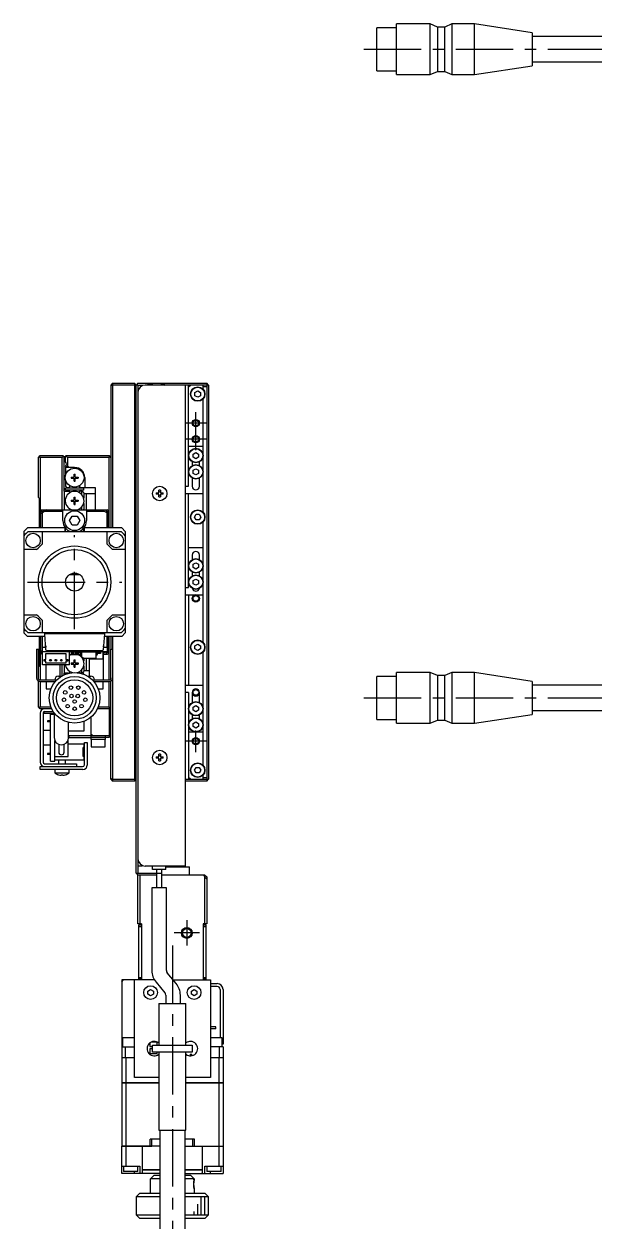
# Model space of a CAD drawing. Extents: x 0 to 893, y -8 to 500.
# Drawn here: x 0 to 157.5, y 162 to 493.1 of the extents above; entities that cross this region are included whole.
import ezdxf

# ---------------------------------------------------------------- set-up
doc = ezdxf.new("R2010")
doc.units = 0
doc.header["$LTSCALE"] = 0.5
doc.linetypes.add('CENTER', pattern=[50.8, 31.75, -6.35, 6.35, -6.35])
for name, color, linetype in [('MSM_CENTER', 1, 'CENTER'), ('MSM_CONTINUOUS', 7, 'CONTINUOUS'), ('MSM_NARROW', 5, 'CONTINUOUS')]:
    doc.layers.add(name, color=color, linetype=linetype)

msp = doc.modelspace()

# ---------------------------------------------------------------- linework, layer by layer
at = {"layer": 'MSM_CENTER'}
for p, q in [((93.92, 486.05), (180.52, 486.05)), ((47.5, 375.2), (47.5, 385.7)), ((50.5, 382.7), (44.5, 382.7)), ((50.5, 378.2), (44.5, 378.2)), ((14, 325.7), (14, 351.7)), ((1, 338.7), (27, 338.7)), ((93.92, 306.7), (239.52, 306.7)), ((50.5, 294.7), (44.5, 294.7)), ((47.5, 291.7), (47.5, 297.7)), ((45, 245.2), (45, 238.2)), ((48.5, 241.7), (41.5, 241.7)), ((41, 238.25), (41, 92.65))]:
    msp.add_line(p, q, dxfattribs=at)
at = {"layer": 'MSM_CONTINUOUS'}
for p, q in [((97.47, 480.1), (97.47, 492)), ((102.97, 492), (97.47, 492)), ((102.97, 479.05), (102.97, 493.05)), ((112.27, 493.05), (102.97, 493.05)), ((112.27, 479.05), (112.27, 493.05)), ((114.27, 492.2), (112.27, 493.05)), ((114.27, 492.2), (114.27, 479.9)), ((116.27, 492.2), (114.27, 492.2)), ((118.27, 493.05), (116.27, 492.2)), ((116.27, 479.9), (116.27, 492.2)), ((118.27, 493.05), (118.27, 479.05)), ((124.47, 493.05), (118.27, 493.05)), ((124.47, 479.05), (124.47, 493.05)), ((140.47, 490.62), (124.47, 493.05)), ((140.47, 490.62), (140.47, 481.48)), ((163.97, 489.55), (140.47, 489.55)), ((97.47, 480.1), (102.97, 480.1)), ((124.47, 479.05), (140.47, 481.48)), ((140.47, 482.55), (163.97, 482.55)), ((102.97, 479.05), (112.27, 479.05)), ((112.27, 479.05), (114.27, 479.9)), ((114.27, 479.9), (116.27, 479.9)), ((116.27, 479.9), (118.27, 479.05)), ((118.27, 479.05), (124.47, 479.05)), ((24.5, 393.7), (24, 393.2)), ((24.5, 393.2), (24, 392.99)), ((24, 393.2), (24, 353.7)), ((24.5, 393.7), (24.5, 353.7)), ((24.5, 393.7), (30.5, 393.7)), ((31, 393.2), (24.5, 393.2)), ((31, 393.2), (30.5, 393.7)), ((30.5, 393.7), (30.5, 283.7)), ((31.5, 393.7), (31, 393.2)), ((31, 258.2), (31, 393.2)), ((31.5, 393.2), (31.25, 393.45)), ((31.5, 393.7), (38.7, 393.7)), ((31.5, 393.2), (32.7, 393.2)), ((31.5, 393.2), (31.5, 258.2)), ((50.5, 393.2), (33.5, 393.2)), ((34.3, 393.5), (35.5, 393.5)), ((34.3, 393.2), (34.3, 393.5)), ((35.5, 393.2), (35.5, 393.5)), ((38, 393.4), (37.8, 393.2)), ((38, 393.7), (38, 393.2)), ((38.2, 393.2), (38.2, 393.7)), ((38.4, 393.3), (38.4, 393.2)), ((38.6, 393.3), (38.5, 393.2)), ((39, 393.7), (38.6, 393.3)), ((38.6, 393.3), (38.7, 393.2)), ((38.7, 393.7), (38.8, 393.6)), ((38.7, 393.6), (38.9, 393.6)), ((39, 393.7), (50.5, 393.7)), ((44.5, 393.2), (44.5, 260.2)), ((45.5, 365.2), (45.5, 393.2)), ((45.5, 392.7), (46, 393.2)), ((47.25, 391.13), (48, 391.56)), ((47.25, 390.26), (47.25, 391.13)), ((48, 391.56), (48.75, 391.13)), ((48.75, 391.13), (48.75, 390.26)), ((49.5, 392.02), (49.5, 393.2)), ((50.5, 392.7), (49.5, 392.7)), ((51, 393.2), (50.5, 393.7)), ((50.5, 393.2), (50.75, 393.45)), ((50.5, 393.2), (50.5, 284.2)), ((51, 393.2), (51, 284.2)), ((48, 389.83), (47.25, 390.26)), ((48.75, 390.26), (48, 389.83)), ((49.5, 358.02), (49.5, 389.37)), ((49.5, 376.2), (45.5, 376.2)), ((46.75, 374.13), (47.5, 374.56)), ((46.75, 373.26), (46.75, 374.13)), ((47.5, 374.56), (48.25, 374.13)), ((48.25, 374.13), (48.25, 373.26)), ((4, 373.2), (4.5, 373.7)), ((4, 362.1), (4, 373.2)), ((4.5, 373.2), (4.25, 373.45)), ((4.5, 373.7), (10.8, 373.7)), ((4.5, 373.2), (4.5, 353.7)), ((10.6, 373.2), (4.5, 373.2)), ((10.6, 373.2), (10.95, 373.55)), ((10.6, 358.7), (10.6, 373.2)), ((10.8, 373.7), (10.95, 373.55)), ((10.95, 373.55), (11, 373.5)), ((11, 373.5), (11, 363.9)), ((11.5, 373.5), (11.6, 373.6)), ((11.5, 371.96), (11.5, 373.5)), ((11.7, 373.7), (11.6, 373.6)), ((11.6, 373.6), (12, 373.2)), ((12, 370.9), (11.65, 370.4)), ((11.7, 373.7), (23.5, 373.7)), ((12, 373.2), (12, 370.9)), ((23.5, 373.2), (12, 373.2)), ((12.5, 370.4), (12, 370.9)), ((24, 373.2), (23.5, 373.7)), ((23.5, 373.2), (23.75, 373.45)), ((23.5, 353.7), (23.5, 373.2)), ((46.5, 371.96), (46.5, 370.93)), ((47.5, 372.83), (46.75, 373.26)), ((48.25, 373.26), (47.5, 372.83)), ((48.5, 370.93), (48.5, 371.96)), ((11.5, 370.63), (11.5, 368.31)), ((14, 370.4), (11.5, 370.4)), ((13, 367.74), (13, 367.45)), ((13, 367.74), (13.8, 367.74)), ((13, 367.45), (13.8, 367.45)), ((13.53, 367.45), (13.53, 367.74)), ((13.86, 368.6), (14.15, 368.6)), ((13.86, 367.8), (13.86, 368.6)), ((14.15, 368.07), (13.86, 368.07)), ((14.15, 367.8), (14.15, 368.6)), ((14.21, 367.74), (15, 367.74)), ((14.21, 367.45), (15, 367.45)), ((14.47, 367.45), (14.47, 367.74)), ((15, 367.74), (15, 367.45)), ((16.8, 367.6), (16.8, 364.9)), ((46.5, 367.46), (46.5, 365.2)), ((46.75, 369.63), (47.5, 370.06)), ((46.75, 368.76), (46.75, 369.63)), ((47.5, 368.33), (46.75, 368.76)), ((47.5, 370.06), (48.25, 369.63)), ((48.25, 368.76), (47.5, 368.33)), ((48.25, 369.63), (48.25, 368.76)), ((48.5, 365.2), (48.5, 367.46)), ((11.5, 366.88), (11.5, 365.2)), ((11.5, 365.2), (11.8, 364.9)), ((16.5, 364.7), (11.5, 364.7)), ((11.5, 364.1), (11.5, 364.7)), ((11.8, 364.9), (12.45, 364.9)), ((12.6, 365.16), (12.45, 364.9)), ((13.86, 366.6), (13.86, 367.39)), ((13.86, 367.13), (14.15, 367.13)), ((13.86, 366.6), (14.15, 366.6)), ((14.15, 366.6), (14.15, 367.39)), ((15.55, 364.9), (15.4, 365.16)), ((15.55, 364.9), (19.7, 364.9)), ((16.5, 364.1), (16.5, 364.7)), ((19.7, 364.9), (19.7, 358.7)), ((44.5, 365.2), (45.5, 365.2)), ((4, 362.1), (4.3, 361.8)), ((4.3, 353.7), (4.3, 361.8)), ((11, 363.9), (12.46, 363.9)), ((11.1, 363.9), (11.1, 358.7)), ((16.5, 364.1), (11.5, 364.1)), ((12.46, 363.9), (12.67, 363.52)), ((13, 361.34), (13, 361.05)), ((13, 361.34), (13.8, 361.34)), ((13, 361.05), (13.8, 361.05)), ((13.53, 361.05), (13.53, 361.34)), ((13.86, 362.2), (14.15, 362.2)), ((13.86, 361.4), (13.86, 362.2)), ((14.15, 361.67), (13.86, 361.67)), ((13.86, 360.2), (13.86, 360.99)), ((14.15, 361.4), (14.15, 362.2)), ((14.15, 360.2), (14.15, 360.99)), ((14.21, 361.34), (15, 361.34)), ((14.21, 361.05), (15, 361.05)), ((14.47, 361.05), (14.47, 361.34)), ((15, 361.34), (15, 361.05)), ((15.46, 363.76), (15.54, 363.9)), ((16, 363.9), (15.54, 363.9)), ((16.5, 363.4), (16, 363.9)), ((16, 362.86), (16, 363.9)), ((16.5, 363.4), (16.5, 361.91)), ((19.7, 363.15), (16.5, 363.15)), ((17.2, 363.15), (17.2, 358.7)), ((36.57, 363.4), (37.3, 363.4)), ((37.3, 363), (36.57, 363)), ((37.3, 363.4), (37.3, 364.12)), ((37.3, 362.27), (37.3, 363)), ((37.7, 364.12), (37.7, 363.4)), ((37.7, 363.4), (38.43, 363.4)), ((38.43, 363), (37.7, 363)), ((37.7, 363), (37.7, 362.27)), ((44.5, 363.2), (49.5, 363.2)), ((45.5, 337.2), (45.5, 363.2)), ((5, 358.7), (4.5, 358.2)), ((4.7, 358.2), (5.1, 358.2)), ((4.7, 353.7), (4.7, 358.2)), ((5.1, 357.7), (4.7, 357.7)), ((5, 358.7), (23, 358.7)), ((5.1, 358.2), (5.6, 358.7)), ((5.71, 358.2), (5.1, 357.89)), ((5.1, 353.7), (5.1, 358.2)), ((5.5, 358.7), (5.5, 358.6)), ((6.21, 358.7), (5.71, 358.2)), ((10.75, 358.2), (5.71, 358.2)), ((10.75, 355.7), (10.75, 358.7)), ((13.86, 360.73), (14.15, 360.73)), ((13.86, 360.2), (14.15, 360.2)), ((16, 358.7), (16, 359.53)), ((16.3, 358.7), (16.5, 358.9)), ((16.5, 360.48), (16.5, 358.7)), ((17.25, 358.7), (17.25, 355.7)), ((22.29, 358.2), (17.25, 358.2)), ((22.29, 358.2), (21.79, 358.7)), ((22.9, 357.89), (22.29, 358.2)), ((22.4, 358.7), (22.9, 358.2)), ((22.5, 358.7), (22.5, 358.6)), ((22.9, 358.2), (23.3, 358.2)), ((22.9, 358.2), (22.9, 353.7)), ((23.3, 357.7), (22.9, 357.7)), ((23.5, 358.2), (23, 358.7)), ((23.3, 358.2), (23.3, 353.7)), ((12.56, 355.7), (13.28, 356.95)), ((13.28, 354.45), (12.56, 355.7)), ((13.28, 356.95), (14.72, 356.95)), ((14.72, 354.45), (13.28, 354.45)), ((14.72, 356.95), (15.44, 355.7)), ((15.44, 355.7), (14.72, 354.45)), ((47.13, 356.7), (47.57, 357.45)), ((47.57, 355.95), (47.13, 356.7)), ((47.57, 357.45), (48.43, 357.45)), ((48.43, 355.95), (47.57, 355.95)), ((48.43, 357.45), (48.87, 356.7)), ((48.87, 356.7), (48.43, 355.95)), ((49.5, 322.02), (49.5, 355.37)), ((1, 353.7), (0, 352.7)), ((0, 352.7), (0, 324.7)), ((11.4, 353.7), (1, 353.7)), ((1.15, 352.7), (26.85, 352.7)), ((5, 352.7), (5, 349.2)), ((11.4, 352.7), (11.4, 353.7)), ((11.51, 352.7), (11.51, 353.61)), ((16.49, 353.61), (16.49, 352.7)), ((27, 353.7), (16.6, 353.7)), ((16.6, 353.7), (16.6, 352.7)), ((23, 349.2), (23, 352.7)), ((28, 352.7), (27, 353.7)), ((28, 352.7), (28, 324.7)), ((3.5, 347.7), (0, 347.7)), ((28, 347.7), (24.5, 347.7)), ((49.5, 348.2), (45.5, 348.2)), ((46.5, 346.2), (46.5, 344.93)), ((48.5, 344.93), (48.5, 346.2)), ((46.5, 341.46), (46.5, 340.43)), ((46.75, 343.63), (47.5, 344.06)), ((46.75, 342.76), (46.75, 343.63)), ((47.5, 342.33), (46.75, 342.76)), ((47.5, 344.06), (48.25, 343.63)), ((48.25, 342.76), (47.5, 342.33)), ((48.25, 343.63), (48.25, 342.76)), ((48.5, 340.43), (48.5, 341.46)), ((15.5, 340.7), (12.5, 340.7)), ((46.75, 339.13), (47.5, 339.56)), ((46.75, 338.26), (46.75, 339.13)), ((47.5, 337.83), (46.75, 338.26)), ((47.5, 339.56), (48.25, 339.13)), ((48.25, 338.26), (47.5, 337.83)), ((48.25, 339.13), (48.25, 338.26)), ((44.5, 337.2), (45.5, 337.2)), ((44.5, 335.2), (49.5, 335.2)), ((45.5, 335.2), (45.5, 310.2)), ((0, 329.7), (3.5, 329.7)), ((5, 328.2), (5, 324.7)), ((23, 324.7), (23, 328.2)), ((24.5, 329.7), (28, 329.7)), ((0, 324.7), (1, 323.7)), ((26.85, 324.7), (1.15, 324.7)), ((5.77, 324.4), (5.75, 324.7)), ((22.25, 324.7), (22.23, 324.4)), ((27, 323.7), (28, 324.7)), ((5.82, 323.7), (1, 323.7)), ((4.3, 315.6), (4.3, 323.7)), ((4.5, 323.7), (4.5, 311.7)), ((4.7, 319.2), (4.7, 323.7)), ((5.1, 320.7), (5.1, 323.7)), ((6.08, 319.98), (5.77, 324.4)), ((22.23, 324.4), (5.77, 324.4)), ((6, 321.12), (6, 320.7)), ((22.23, 324.4), (21.92, 319.98)), ((22, 320.7), (22, 321.12)), ((27, 323.7), (22.18, 323.7)), ((22.9, 323.7), (22.9, 320.7)), ((23.3, 323.7), (23.3, 319.2)), ((23.5, 311.7), (23.5, 323.7)), ((24, 323.7), (24, 320.2)), ((24.5, 323.7), (24.5, 320.2)), ((47.25, 321.13), (48, 321.56)), ((47.25, 320.26), (47.25, 321.13)), ((48, 321.56), (48.75, 321.13)), ((48.75, 321.13), (48.75, 320.26)), ((3.5, 320.2), (3.5, 312.2)), ((3.5, 320.2), (4, 320.2)), ((4, 311.9), (4, 320.2)), ((4.5, 319.2), (5, 318.7)), ((4.7, 319.7), (5, 319.7)), ((5.08, 319.2), (4.7, 319.2)), ((5, 320.7), (5, 319.5)), ((5, 320.7), (6.03, 320.7)), ((5, 319.5), (23, 319.5)), ((5, 318.7), (5.08, 318.7)), ((5.08, 315.8), (5.08, 319.5)), ((6.08, 317.35), (6.08, 319)), ((6.08, 319), (11.58, 319)), ((21.62, 319.7), (6.38, 319.7)), ((11.58, 319), (11.58, 317.35)), ((12.58, 315.8), (12.58, 319.5)), ((12.58, 318.7), (15.59, 318.7)), ((13, 319.5), (13, 318.7)), ((13.75, 319.07), (13, 319.07)), ((13.75, 318.95), (13, 318.95)), ((13.75, 319.5), (13.75, 318.7)), ((14.25, 319.5), (14.25, 318.7)), ((15, 319.07), (14.25, 319.07)), ((15, 318.95), (14.25, 318.95)), ((14.95, 319.27), (14.95, 319.5)), ((14.95, 319.27), (15.46, 319.27)), ((15, 319.27), (15, 318.7)), ((15.2, 319.27), (15.2, 319.5)), ((15.27, 319.27), (15.27, 319.5)), ((15.5, 319.5), (15.5, 319.49)), ((15.5, 319.26), (15.5, 318.7)), ((15.56, 319.07), (15.5, 319.07)), ((15.56, 318.95), (15.5, 318.95)), ((15.56, 319.17), (15.56, 318.84)), ((15.79, 318.84), (15.79, 319.17)), ((16, 319.07), (15.79, 319.07)), ((16, 318.95), (15.79, 318.95)), ((15.89, 318.74), (16, 318.74)), ((15.89, 318.51), (16, 318.51)), ((16, 318.04), (16, 319.3)), ((16, 317.86), (16, 318.51)), ((16.35, 317.65), (16.03, 317.97)), ((16.1, 319.4), (19.8, 319.4)), ((16.69, 319.5), (16.69, 319.4)), ((17.25, 319.5), (17.25, 319.4)), ((18.1, 319.5), (18.1, 319.4)), ((18.22, 319.5), (18.22, 319.4)), ((19.9, 319.3), (19.9, 317.72)), ((20.11, 318.95), (19.9, 318.95)), ((19.9, 318.74), (20.01, 318.74)), ((19.9, 318.51), (20.01, 318.51)), ((20.11, 318.84), (20.11, 319.17)), ((20.22, 319.5), (20.22, 319.41)), ((20.34, 319.17), (20.34, 318.84)), ((21.18, 318.95), (20.34, 318.95)), ((20.44, 319.27), (20.95, 319.27)), ((20.64, 319.5), (20.64, 319.27)), ((20.7, 319.5), (20.7, 319.27)), ((20.95, 319.5), (20.95, 319.27)), ((21.18, 319.5), (21.18, 318.95)), ((21.9, 317.5), (21.9, 319.5)), ((21.9, 319.2), (22.29, 319.2)), ((21.9, 318.81), (22.29, 319.2)), ((23, 318.7), (21.9, 318.7)), ((21.97, 320.7), (23, 320.7)), ((22, 311.7), (22, 318.7)), ((22.29, 319.2), (22.89, 319.5)), ((22.9, 319.2), (22.4, 318.7)), ((22.5, 318.8), (22.5, 318.7)), ((22.9, 319.5), (22.9, 319.2)), ((23.3, 319.2), (22.9, 319.2)), ((23, 320.7), (23, 319.5)), ((23, 319.7), (23.3, 319.7)), ((23, 318.7), (23.5, 319.2)), ((24, 320.2), (24.5, 320.2)), ((24, 311.9), (24, 320.2)), ((24.5, 320.2), (24.5, 312.2)), ((48, 319.83), (47.25, 320.26)), ((48.75, 320.26), (48, 319.83)), ((49.5, 288.02), (49.5, 319.37)), ((4.3, 315.6), (4, 315.3)), ((12.58, 315.8), (5.08, 315.8)), ((5.58, 316.85), (5.58, 317.35)), ((5.58, 317.35), (6.08, 317.35)), ((6.08, 316.85), (5.58, 316.85)), ((6, 315.8), (6, 311.7)), ((6.08, 316.3), (6.08, 316.85)), ((11.58, 316.3), (6.08, 316.3)), ((10, 312.7), (10, 315.8)), ((10.6, 312.81), (10.6, 315.8)), ((11.1, 315.8), (11.1, 313.5)), ((11.58, 317.35), (12.08, 317.35)), ((11.58, 316.85), (11.58, 316.3)), ((12.08, 316.85), (11.58, 316.85)), ((12.08, 317.35), (12.08, 316.85)), ((13, 316.34), (13, 316.05)), ((13, 316.34), (13.8, 316.34)), ((13, 316.05), (13.8, 316.05)), ((13.53, 316.05), (13.53, 316.34)), ((13.86, 317.2), (14.15, 317.2)), ((13.86, 316.4), (13.86, 317.2)), ((14.15, 316.67), (13.86, 316.67)), ((13.86, 315.2), (13.86, 315.99)), ((13.86, 315.73), (14.15, 315.73)), ((13.86, 315.2), (14.15, 315.2)), ((14.15, 316.4), (14.15, 317.2)), ((14.15, 315.2), (14.15, 315.99)), ((14.21, 316.34), (15, 316.34)), ((14.21, 316.05), (15, 316.05)), ((14.47, 316.05), (14.47, 316.34)), ((15, 316.34), (15, 316.05)), ((16, 313.5), (16, 314.53)), ((19.8, 317.62), (16.42, 317.62)), ((16.5, 317.62), (16.5, 316.91)), ((16.5, 315.48), (16.5, 314)), ((17.2, 317.62), (17.2, 314.25)), ((18, 317.62), (18, 312.7)), ((18.1, 317.62), (18.1, 317.5)), ((18.1, 317.5), (21.9, 317.5)), ((4, 304.2), (4, 311.33)), ((4.2, 311.7), (9.1, 311.7)), ((4.5, 311.2), (8.64, 311.2)), ((4.5, 311.2), (4.5, 304.2)), ((6.1, 311.2), (6.1, 309.2)), ((8.5, 311.2), (8.5, 311.03)), ((9.5, 312.7), (10.39, 312.7)), ((11, 313.5), (11, 313.02)), ((12.34, 313.5), (11, 313.5)), ((11.67, 313.3), (11.5, 313.3)), ((11.5, 313.23), (11.5, 313.3)), ((12.67, 313.87), (12.47, 313.53)), ((15.53, 313.53), (15.46, 313.63)), ((16, 313.5), (15.66, 313.5)), ((16, 313.5), (16.5, 314)), ((16.5, 313.3), (16.33, 313.3)), ((16.5, 314.25), (18, 314.25)), ((16.5, 313.23), (16.5, 313.3)), ((17.61, 312.7), (18.5, 312.7)), ((18.9, 311.7), (23.8, 311.7)), ((19.36, 311.2), (23.5, 311.2)), ((19.5, 311.03), (19.5, 311.2)), ((21.9, 309.2), (21.9, 311.2)), ((23.5, 304.2), (23.5, 311.2)), ((24, 284.2), (24, 311.33)), ((24.5, 312.2), (24.5, 283.7)), ((97.47, 300.75), (97.47, 312.65)), ((102.97, 312.65), (97.47, 312.65)), ((102.97, 299.7), (102.97, 313.7)), ((112.27, 313.7), (102.97, 313.7)), ((112.27, 299.7), (112.27, 313.7)), ((114.27, 312.85), (112.27, 313.7)), ((114.27, 312.85), (114.27, 300.55)), ((116.27, 312.85), (114.27, 312.85)), ((118.27, 313.7), (116.27, 312.85)), ((116.27, 300.55), (116.27, 312.85)), ((118.27, 313.7), (118.27, 299.7)), ((124.47, 313.7), (118.27, 313.7)), ((124.47, 299.7), (124.47, 313.7)), ((140.47, 311.27), (124.47, 313.7)), ((140.47, 311.27), (140.47, 302.13)), ((6.1, 309.2), (7.46, 309.2)), ((20.54, 309.2), (21.9, 309.2)), ((44.5, 310.2), (49.5, 310.2)), ((45.5, 308.2), (44.5, 308.2)), ((45.5, 308.2), (45.5, 284.2)), ((46.5, 308.2), (46.5, 305.43)), ((48.5, 305.43), (48.5, 308.2)), ((188.47, 310.2), (140.47, 310.2)), ((46.75, 304.13), (47.5, 304.56)), ((47.5, 304.56), (48.25, 304.13)), ((4.5, 303.7), (4, 304.2)), ((4.25, 303.95), (4.5, 304.2)), ((4.5, 304.2), (7.46, 304.2)), ((7.68, 303.7), (4.5, 303.7)), ((4.5, 302.5), (4.5, 288.9)), ((5.3, 302.5), (5.3, 288.9)), ((5.5, 302.84), (5.5, 302.4)), ((8.35, 302.4), (5.5, 302.4)), ((5.7, 302.9), (8.12, 302.9)), ((7.3, 302.2), (8.35, 302.2)), ((7.3, 289.2), (7.3, 302.2)), ((8.35, 302.56), (8.35, 295.7)), ((18.5, 301.33), (18.5, 295.2)), ((23.5, 303.7), (20.32, 303.7)), ((20.54, 304.2), (23.5, 304.2)), ((23.75, 303.95), (23.5, 304.2)), ((23.5, 303.7), (24, 304.2)), ((23.5, 303.7), (23.5, 295.7)), ((46.5, 301.96), (46.5, 300.93)), ((46.75, 303.26), (46.75, 304.13)), ((47.5, 302.83), (46.75, 303.26)), ((48.25, 303.26), (47.5, 302.83)), ((48.25, 304.13), (48.25, 303.26)), ((48.5, 300.93), (48.5, 301.96)), ((124.47, 299.7), (140.47, 302.13)), ((140.47, 303.2), (188.47, 303.2)), ((6.5, 300.32), (6.5, 300.07)), ((7.3, 300.32), (6.5, 300.32)), ((7.3, 300.07), (6.5, 300.07)), ((12.35, 295.7), (12.35, 299.89)), ((16.5, 300.16), (16.5, 297.45)), ((46.75, 299.63), (47.5, 300.06)), ((46.75, 298.76), (46.75, 299.63)), ((47.5, 298.33), (46.75, 298.76)), ((47.5, 300.06), (48.25, 299.63)), ((48.25, 298.76), (47.5, 298.33)), ((48.25, 299.63), (48.25, 298.76)), ((97.47, 300.75), (102.97, 300.75)), ((102.97, 299.7), (112.27, 299.7)), ((112.27, 299.7), (114.27, 300.55)), ((114.27, 300.55), (116.27, 300.55)), ((116.27, 300.55), (118.27, 299.7)), ((118.27, 299.7), (124.47, 299.7)), ((7.3, 297.7), (5.3, 297.7)), ((8.5, 289.2), (8.5, 294.94)), ((12.2, 290.45), (12.2, 294.94)), ((16.5, 297.45), (12.35, 297.45)), ((12.5, 295.7), (12.5, 296.2)), ((23.5, 296.2), (12.5, 296.2)), ((12.5, 295.7), (18.5, 295.7)), ((19, 296.2), (18.5, 296.7)), ((20.5, 295.7), (18.5, 295.7)), ((22.5, 295.2), (18.5, 295.2)), ((18.6, 295.2), (18.6, 293.2)), ((23.5, 295.7), (20.5, 295.7)), ((22.4, 293.2), (22.4, 295.2)), ((22.5, 295.2), (22.5, 296.2)), ((49.5, 297.2), (45.5, 297.2)), ((5.3, 293.7), (7.3, 293.7)), ((6.5, 291.32), (6.5, 291.07)), ((7.3, 291.32), (6.5, 291.32)), ((9.6, 293.84), (9.6, 291.7)), ((11.1, 291.7), (11.1, 293.84)), ((12.2, 293.95), (16.5, 293.95)), ((16.5, 292.95), (16.4, 292.95)), ((16.4, 290.45), (16.4, 292.95)), ((16.4, 292.15), (16.5, 292.15)), ((16.4, 291.77), (16.5, 291.77)), ((16.4, 291.62), (16.5, 291.62)), ((16.5, 293.95), (16.5, 292.95)), ((16.5, 291.25), (16.5, 292.15)), ((16.7, 288.2), (16.7, 294.4)), ((16.7, 294.4), (17.5, 294.4)), ((17.5, 294.4), (17.5, 288.1)), ((18.6, 293.2), (22.4, 293.2)), ((5.7, 288.5), (14.5, 288.5)), ((7.3, 291.07), (6.5, 291.07)), ((7.3, 289.2), (8.5, 289.2)), ((8.5, 290.45), (12.2, 290.45)), ((16.5, 289.45), (8.5, 289.45)), ((9.5, 289.45), (9.5, 288.5)), ((11.5, 288.5), (11.5, 289.45)), ((14.5, 288.5), (14.5, 287.7)), ((16.4, 291.25), (16.5, 291.25)), ((16.5, 290.45), (16.4, 290.45)), ((16.5, 290.45), (16.5, 289.45)), ((36.57, 290.4), (37.3, 290.4)), ((37.3, 290), (36.57, 290)), ((37.3, 290.4), (37.3, 291.12)), ((37.3, 289.27), (37.3, 290)), ((37.7, 291.12), (37.7, 290.4)), ((37.7, 290.4), (38.43, 290.4)), ((38.43, 290), (37.7, 290)), ((37.7, 290), (37.7, 289.27)), ((4.5, 286.9), (4.5, 287.7)), ((4.5, 287.7), (16.2, 287.7)), ((16.3, 286.9), (4.5, 286.9)), ((8.5, 286.9), (8.5, 286)), ((8.5, 286), (12.5, 286)), ((9.55, 285.44), (9.57, 285.44)), ((10.3, 285.44), (10.7, 285.44)), ((10.3, 285.31), (10.3, 285.44)), ((10.7, 285.44), (10.7, 285.31)), ((11.43, 285.44), (11.45, 285.44)), ((12.5, 286), (12.5, 286.9)), ((46, 284.2), (45.5, 284.7)), ((47.13, 286.7), (47.57, 287.45)), ((47.57, 285.95), (47.13, 286.7)), ((47.57, 287.45), (48.43, 287.45)), ((48.43, 285.95), (47.57, 285.95)), ((48.43, 287.45), (48.87, 286.7)), ((48.87, 286.7), (48.43, 285.95)), ((49.5, 284.2), (49.5, 285.37)), ((49.5, 284.7), (50.5, 284.7)), ((24.5, 284.2), (24, 284.4)), ((24, 284.2), (24.5, 283.7)), ((24.5, 284.2), (31, 284.2)), ((30.5, 283.7), (24.5, 283.7)), ((30.5, 283.7), (31, 284.2)), ((44.5, 284.2), (50.5, 284.2)), ((50.5, 283.7), (44.5, 283.7)), ((50.75, 283.95), (50.5, 284.2)), ((50.5, 283.7), (51, 284.2)), ((32.7, 260.2), (31.5, 260.2)), ((44.5, 260.2), (33.5, 260.2)), ((35.5, 259.2), (35.5, 260.2)), ((39.2, 259.2), (35.5, 259.2)), ((36.6, 259.2), (36.6, 254.2)), ((38.1, 254.2), (38.1, 259.2)), ((39.2, 259.2), (39.2, 260.2)), ((39.2, 260), (45.75, 260)), ((44, 260), (44, 260.2)), ((45.75, 257.7), (45.75, 260)), ((31, 258.2), (31.5, 257.7)), ((31.25, 257.95), (31.5, 258.2)), ((31.5, 258.2), (38.1, 258.2)), ((31.5, 244.2), (31.5, 257.7)), ((36.6, 257.7), (31.5, 257.7)), ((32, 257.7), (32, 244.2)), ((50, 257.7), (38.1, 257.7)), ((50, 257.08), (49.69, 257.7)), ((50, 257.7), (50.5, 257.2)), ((50, 244.2), (50, 257.08)), ((50.5, 256.58), (50, 257.08)), ((50.5, 257.2), (50.5, 244.2)), ((39.35, 254.2), (35.35, 254.2)), ((35.35, 254.2), (35.35, 231.29)), ((39.35, 231.29), (39.35, 254.2)), ((32.5, 244.2), (31.5, 244.2)), ((31.7, 228.9), (31.7, 243.9)), ((31.7, 243.9), (32.5, 243.9)), ((32.5, 243.4), (31.7, 243.4)), ((32.5, 244.2), (32.5, 228.7)), ((50.5, 244.2), (49.5, 244.2)), ((49.5, 244.2), (49.5, 228.7)), ((49.5, 243.9), (50.3, 243.9)), ((50.3, 243.4), (49.5, 243.4)), ((50.3, 243.9), (50.3, 228.7)), ((27, 228.2), (27.5, 228.7)), ((36.07, 228.7), (27, 228.7)), ((27, 228.7), (27, 200.21)), ((30.5, 201.7), (30.5, 228.7)), ((31.7, 229.4), (32.5, 229.4)), ((32.5, 228.9), (31.7, 228.9)), ((42.04, 227.72), (39.58, 230.65)), ((41.22, 228.7), (51.5, 228.7)), ((49.5, 229.4), (50.3, 229.4)), ((50.3, 228.9), (49.5, 228.9)), ((51.5, 228.7), (51.5, 201.7)), ((34.25, 225.63), (35, 226.06)), ((34.25, 224.76), (34.25, 225.63)), ((35, 226.06), (35.75, 225.63)), ((35.75, 225.63), (35.75, 224.76)), ((36.52, 228.08), (38.97, 225.15)), ((46.25, 225.63), (47, 226.06)), ((46.25, 224.76), (46.25, 225.63)), ((47, 226.06), (47.75, 225.63)), ((47.75, 225.63), (47.75, 224.76)), ((51.5, 227.7), (53.4, 227.7)), ((53.4, 226.9), (51.5, 226.9)), ((54.2, 226.1), (54.2, 212.7)), ((55, 226.1), (55, 210.9)), ((35, 224.33), (34.25, 224.76)), ((35.75, 224.76), (35, 224.33)), ((37.25, 222.2), (44.75, 222.2)), ((37.25, 222.2), (37.25, 210.7)), ((39.21, 224.51), (39.21, 222.2)), ((43.21, 222.2), (43.21, 224.51)), ((44.75, 210.7), (44.75, 222.2)), ((47, 224.33), (46.25, 224.76)), ((47.75, 224.76), (47, 224.33)), ((53, 215.7), (51.5, 215.7)), ((53, 215.2), (51.5, 215.2)), ((53, 215.2), (53, 215.7)), ((30.5, 212.7), (27.25, 212.7)), ((27.25, 212.7), (27.25, 210.2)), ((54.75, 212.7), (51.5, 212.7)), ((54.75, 210.2), (54.75, 212.7)), ((27, 210.2), (30.5, 210.2)), ((28, 210.2), (28, 207.2)), ((34.78, 211.28), (34.78, 210.28)), ((34.78, 210.28), (35.5, 210.28)), ((34.78, 209.62), (34.78, 208.37)), ((35.5, 209.62), (34.78, 209.62)), ((36.78, 211.53), (35.2, 211.53)), ((35.5, 208.7), (35.5, 210.7)), ((35.5, 210.7), (46.5, 210.7)), ((46.5, 208.7), (35.5, 208.7)), ((36.78, 210.7), (36.78, 211.53)), ((36.78, 208.37), (36.78, 208.7)), ((37.25, 208.7), (37.25, 187.2)), ((44.75, 187.2), (44.75, 208.7)), ((46.5, 210.7), (46.5, 208.7)), ((55, 210.2), (51.5, 210.2)), ((54, 207.2), (54, 210.2)), ((54.75, 211.4), (55, 211.4)), ((55, 210.9), (54.75, 210.9)), ((55, 210.2), (55, 200.21)), ((30.5, 207.2), (27, 207.2)), ((28.15, 207.2), (28.15, 200.21)), ((34.78, 208.37), (36.78, 208.37)), ((44.75, 208.2), (44.93, 208.2)), ((44.93, 208.01), (44.93, 208.2)), ((45.93, 208.2), (46.43, 208.2)), ((45.93, 208.2), (45.93, 207.7)), ((46.43, 207.74), (46.43, 208.2)), ((55, 207.2), (51.5, 207.2)), ((53.85, 207.2), (53.85, 200.21)), ((27, 200.21), (37.25, 200.21)), ((27, 200.2), (27, 182.71)), ((37.25, 200.2), (27, 200.2)), ((27.01, 200.2), (27.01, 200.21)), ((28.15, 200.2), (28.15, 182.71)), ((28.16, 200.2), (28.16, 200.21)), ((37.25, 201.7), (30.5, 201.7)), ((51.5, 201.7), (44.75, 201.7)), ((44.75, 200.21), (55, 200.21)), ((55, 200.2), (44.75, 200.2)), ((53.84, 200.2), (53.84, 200.21)), ((53.85, 200.2), (53.85, 182.71)), ((54.99, 200.2), (54.99, 200.21)), ((55, 200.2), (55, 182.71)), ((37.25, 187.2), (44.75, 187.2)), ((37.5, 187.2), (37.5, 139.2)), ((44.5, 139.2), (44.5, 187.2)), ((27, 182.71), (35.35, 182.71)), ((37.5, 182.7), (27, 182.7)), ((27, 175.2), (27, 182.7)), ((27.01, 182.7), (27.01, 182.71)), ((28.15, 182.7), (28.15, 177.2)), ((28.16, 182.7), (28.16, 182.71)), ((32.75, 176.21), (32.75, 182.7)), ((34.85, 182.71), (34.85, 184.7)), ((37.5, 184.7), (34.85, 184.7)), ((35.35, 182.7), (35.35, 184.7)), ((47.15, 184.7), (44.5, 184.7)), ((44.5, 182.7), (55, 182.7)), ((46.65, 182.7), (46.65, 184.7)), ((46.65, 182.71), (55, 182.71)), ((47.15, 182.71), (47.15, 184.7)), ((49.25, 182.7), (49.25, 176.21)), ((53.84, 182.7), (53.84, 182.71)), ((53.85, 182.7), (53.85, 177.2)), ((54.99, 182.7), (54.99, 182.71)), ((55, 182.7), (55, 175.2)), ((27, 177.2), (32, 177.2)), ((27.5, 177.2), (27.5, 175.7)), ((31.5, 175.7), (27.5, 175.7)), ((30.5, 175.2), (30.5, 175.7)), ((31.5, 175.7), (31.5, 177.2)), ((32, 177.2), (32, 175.2)), ((32.75, 176.21), (37.5, 176.21)), ((32.75, 175.4), (32.75, 176.2)), ((37.5, 176.2), (32.75, 176.2)), ((32.76, 176.2), (32.76, 176.21)), ((44.5, 176.21), (49.25, 176.21)), ((49.25, 176.2), (44.5, 176.2)), ((49.24, 176.2), (49.24, 176.21)), ((49.25, 176.2), (49.25, 175.4)), ((50, 175.2), (50, 177.2)), ((50, 177.2), (55, 177.2)), ((50.5, 177.2), (50.5, 175.7)), ((54.5, 175.7), (50.5, 175.7)), ((51.5, 175.2), (51.5, 175.7)), ((54.5, 175.7), (54.5, 177.2)), ((37.5, 175.2), (27, 175.2)), ((32.75, 175.4), (32.77, 175.4)), ((32.77, 175.4), (32.77, 175.2)), ((36, 174.7), (35, 173.7)), ((35, 169.7), (35, 173.7)), ((37.5, 173.7), (35, 173.7)), ((36, 174.7), (37.5, 174.7)), ((44.5, 175.2), (55, 175.2)), ((44.5, 174.7), (46, 174.7)), ((47, 173.7), (44.5, 173.7)), ((47, 173.7), (46, 174.7)), ((47, 173.7), (47, 173.45)), ((49.23, 175.4), (49.25, 175.4)), ((49.23, 175.2), (49.23, 175.4)), ((32, 169.7), (31, 168.7)), ((32, 169.7), (37.5, 169.7)), ((44.5, 169.7), (50, 169.7)), ((47, 170.95), (47, 169.7)), ((47, 170.95), (47, 170.95)), ((51, 168.7), (50, 169.7)), ((37.5, 168.7), (31, 168.7)), ((31, 168.7), (31, 163.7)), ((51, 168.7), (44.5, 168.7)), ((51, 163.7), (51, 168.7)), ((31, 163.7), (37.5, 163.7)), ((31, 163.7), (32, 162.7)), ((37.5, 162.7), (32, 162.7)), ((44.5, 163.7), (51, 163.7)), ((50, 162.7), (44.5, 162.7)), ((50, 162.7), (51, 163.7))]:
    msp.add_line(p, q, dxfattribs=at)
for centre, radius in [((48, 390.7), 2), ((48, 390.7), 1.9), ((47.5, 382.7), 0.783), ((47.5, 378.2), 0.783), ((47.5, 373.7), 2), ((47.5, 373.7), 1.9), ((47.5, 369.2), 2), ((47.5, 369.2), 1.9), ((14, 367.6), 2.6), ((37.5, 363.2), 2), ((14, 355.7), 2.75), ((48, 356.7), 2), ((48, 356.7), 1.9), ((2.5, 350.2), 2), ((25.5, 350.2), 2), ((14, 338.7), 10), ((14, 338.7), 9), ((47.5, 343.2), 2), ((47.5, 343.2), 1.9), ((14, 338.7), 2.5), ((47.5, 338.7), 2), ((47.5, 338.7), 1.9), ((47.5, 334.2), 0.783), ((2.5, 327.2), 2), ((25.5, 327.2), 2), ((48, 320.7), 2), ((48, 320.7), 1.9), ((7.33, 317.1), 0.25), ((8.83, 317.1), 0.25), ((10.33, 317.1), 0.25), ((14, 306.7), 7), ((14, 306.7), 5.95), ((14, 306.7), 5), ((11.4, 308.2), 0.5), ((12.97, 309.52), 0.5), ((15.03, 309.52), 0.5), ((16.6, 308.2), 0.5), ((47.5, 308.2), 0.783), ((11.05, 306.18), 0.5), ((12.07, 304.4), 0.5), ((13.13, 307.2), 0.5), ((14, 305.7), 0.5), ((14.87, 307.2), 0.5), ((15.93, 304.4), 0.5), ((16.95, 306.18), 0.5), ((47.5, 303.7), 2), ((47.5, 303.7), 1.9), ((14, 303.7), 0.5), ((47.5, 299.2), 2), ((47.5, 299.2), 1.9), ((47.5, 294.7), 0.783), ((37.5, 290.2), 2), ((48, 286.7), 2), ((48, 286.7), 1.9), ((45, 241.7), 1.23), ((35, 225.2), 1.9), ((47, 225.2), 1.9)]:
    msp.add_circle(centre, radius, dxfattribs=at)
for centre, radius, start, end in [((33.5, 391.2), 2, 90, 180), ((38.7, 393.3), 0.3, 90, 180), ((10.75, 371.3), 1, 318.5904, 41.4096), ((13.8, 367.8), 0.06, 270, 0), ((13.8, 367.39), 0.06, 0, 90), ((14, 367.6), 2.8, 0, 90), ((14.21, 367.8), 0.06, 180, 270), ((14.21, 367.39), 0.06, 90, 180), ((14, 364.4), 1.59, 143.8028, 169.1069), ((14.12, 364.28), 1.75, 142.994, 150), ((13.89, 364.28), 1.75, 30, 37.006), ((14, 364.4), 1.59, 10.8931, 36.1972), ((37.5, 363.2), 0.95, 77.8468, 102.1532), ((47.5, 365.2), 1, 180, 0), ((14, 361.2), 2.6, 285.9424, 254.0576), ((14, 364.4), 1.59, 190.8931, 216.1972), ((14.12, 364.51), 1.75, 214.5052, 217.006), ((13.8, 361.4), 0.06, 270, 0), ((13.8, 360.99), 0.06, 0, 90), ((14.21, 361.4), 0.06, 180, 270), ((14.21, 360.99), 0.06, 90, 180), ((14, 364.4), 1.59, 323.8028, 349.1069), ((13.89, 364.51), 1.75, 322.994, 334.5052), ((37.5, 363.2), 0.95, 167.8468, 192.1532), ((37.5, 363.2), 0.435, 152.6335, 207.3665), ((37.5, 363.2), 0.435, 62.6335, 117.3665), ((37.5, 363.2), 0.435, 242.6335, 297.3665), ((37.5, 363.2), 0.95, 257.8468, 282.1532), ((37.5, 363.2), 0.435, 332.6335, 27.3665), ((37.5, 363.2), 0.95, 347.8468, 12.1532), ((14, 355.7), 3.25, 180, 220.0046), ((14, 355.7), 3.25, 319.9955, 0), ((14, 338.7), 19, 132.5369, 137.4631), ((14, 355.7), 3.25, 220.0056, 247.3864), ((14, 355.7), 3.25, 292.6057, 319.9942), ((14, 338.7), 19, 42.5369, 47.4631), ((-9.16, 361.86), 19, 311.7998, 318.2002), ((37.16, 361.86), 19, 221.7998, 228.2002), ((47.5, 346.2), 1, 0, 180), ((47.5, 337.2), 1, 194.4775, 345.5225), ((47.5, 334.2), 1, 0, 90), ((-9.16, 315.53), 19, 41.7998, 48.2002), ((37.16, 315.53), 19, 131.7998, 138.2002), ((14, 338.7), 19, 222.5369, 227.4631), ((14, 338.7), 19, 312.5369, 317.4631), ((6.38, 320), 0.3, 184, 270), ((14, 316.2), 2.6, 105.9424, 123.2352), ((14, 316.2), 2.6, 283.624, 74.0576), ((15.46, 319.17), 0.33, 0, 90), ((15.46, 319.17), 0.1, 0, 90), ((15.89, 318.84), 0.33, 180, 270), ((15.89, 318.84), 0.1, 180, 270), ((16.1, 319.3), 0.1, 90, 180), ((16.1, 318.04), 0.1, 180, 225), ((19.8, 319.3), 0.1, 0, 90), ((20.01, 318.84), 0.1, 270, 0), ((20.01, 318.84), 0.33, 270, 0), ((20.44, 319.17), 0.33, 90, 180), ((20.44, 319.17), 0.1, 90, 180), ((21.62, 320), 0.3, 270, 356), ((14, 316.2), 2.6, 188.8499, 256.376), ((13.8, 316.4), 0.06, 270, 0), ((13.8, 315.99), 0.06, 0, 90), ((14.21, 316.4), 0.06, 180, 270), ((14.21, 315.99), 0.06, 90, 180), ((16.42, 317.72), 0.1, 225, 270), ((19.8, 317.72), 0.1, 270, 0), ((4.5, 312.2), 1, 180, 270), ((4.2, 311.9), 0.2, 180, 270), ((9.5, 311.7), 1, 90, 180), ((14, 313), 1.59, 143.8028, 160.1567), ((14.12, 312.88), 1.75, 142.994, 145.4948), ((13.89, 312.88), 1.75, 25.4948, 37.006), ((14, 313), 1.59, 19.8433, 36.1972), ((18.5, 311.7), 1, 0, 90), ((23.5, 312.2), 1, 270, 0), ((23.8, 311.9), 0.2, 270, 0), ((47.5, 308.2), 1, 0, 180), ((5.7, 302.5), 1.2, 90, 180), ((5.7, 302.5), 0.4, 90, 180), ((9.5, 302.7), 1, 208.9988, 234.2683), ((18.5, 302.7), 1, 305.7317, 331.0012), ((10.35, 295.7), 2, 180, 360), ((10.35, 291.7), 0.75, 180, 360), ((5.7, 288.9), 1.2, 180, 270), ((5.7, 288.9), 0.4, 180, 270), ((16.2, 288.2), 0.5, 270, 0), ((16.3, 288.1), 1.2, 270, 0), ((37.5, 290.2), 0.95, 167.8468, 192.1532), ((37.5, 290.2), 0.435, 152.6335, 207.3665), ((37.5, 290.2), 0.95, 77.8468, 102.1532), ((37.5, 290.2), 0.435, 62.6335, 117.3665), ((37.5, 290.2), 0.435, 242.6335, 297.3665), ((37.5, 290.2), 0.95, 257.8468, 282.1532), ((37.5, 290.2), 0.435, 332.6335, 27.3665), ((37.5, 290.2), 0.95, 347.8468, 12.1532), ((10.5, 288.5), 3.2, 231.3178, 252.73), ((10.5, 288.5), 3.19, 253.0947, 266.4097), ((10.5, 288.5), 3.19, 273.5903, 286.9053), ((10.5, 288.5), 3.2, 287.27, 308.6822), ((33.5, 262.2), 2, 180, 270), ((40.35, 231.29), 5, 180, 220), ((40.35, 231.29), 1, 180, 220), ((38.21, 224.51), 1, 0, 40), ((38.21, 224.51), 5, 0, 40), ((53.4, 226.1), 1.6, 0, 90), ((53.4, 226.1), 0.8, 0, 90), ((36, 209.7), 2, 51.3178, 308.6822), ((46, 209.7), 2, 231.3178, 128.6822), ((47.67, 211), 0.2, 165.0744, 270.8063), ((52.87, 172.2), 6, 167.9764, 192.0236)]:
    msp.add_arc(centre, radius, start, end, dxfattribs=at)
at = {"layer": 'MSM_NARROW'}
for p, q in [((46.94, 173.46), (47, 173.7)), ((48, 163.7), (48, 166.7)), ((49, 163.7), (49, 168.7)), ((50, 163.7), (50, 168.7)), ((47, 163.7), (47, 164.7))]:
    msp.add_line(p, q, dxfattribs=at)
for centre, radius in [((47.5, 382.7), 1), ((47.5, 378.2), 1), ((47.5, 334.2), 1), ((47.5, 294.7), 1), ((45, 241.7), 1.5)]:
    msp.add_circle(centre, radius, dxfattribs=at)
for centre, radius, start, end in [((47.5, 308.2), 1, 180, 0), ((52.79, 172.19), 5.98, 167.788, 194.5016)]:
    msp.add_arc(centre, radius, start, end, dxfattribs=at)

doc.saveas('drawing.dxf')
